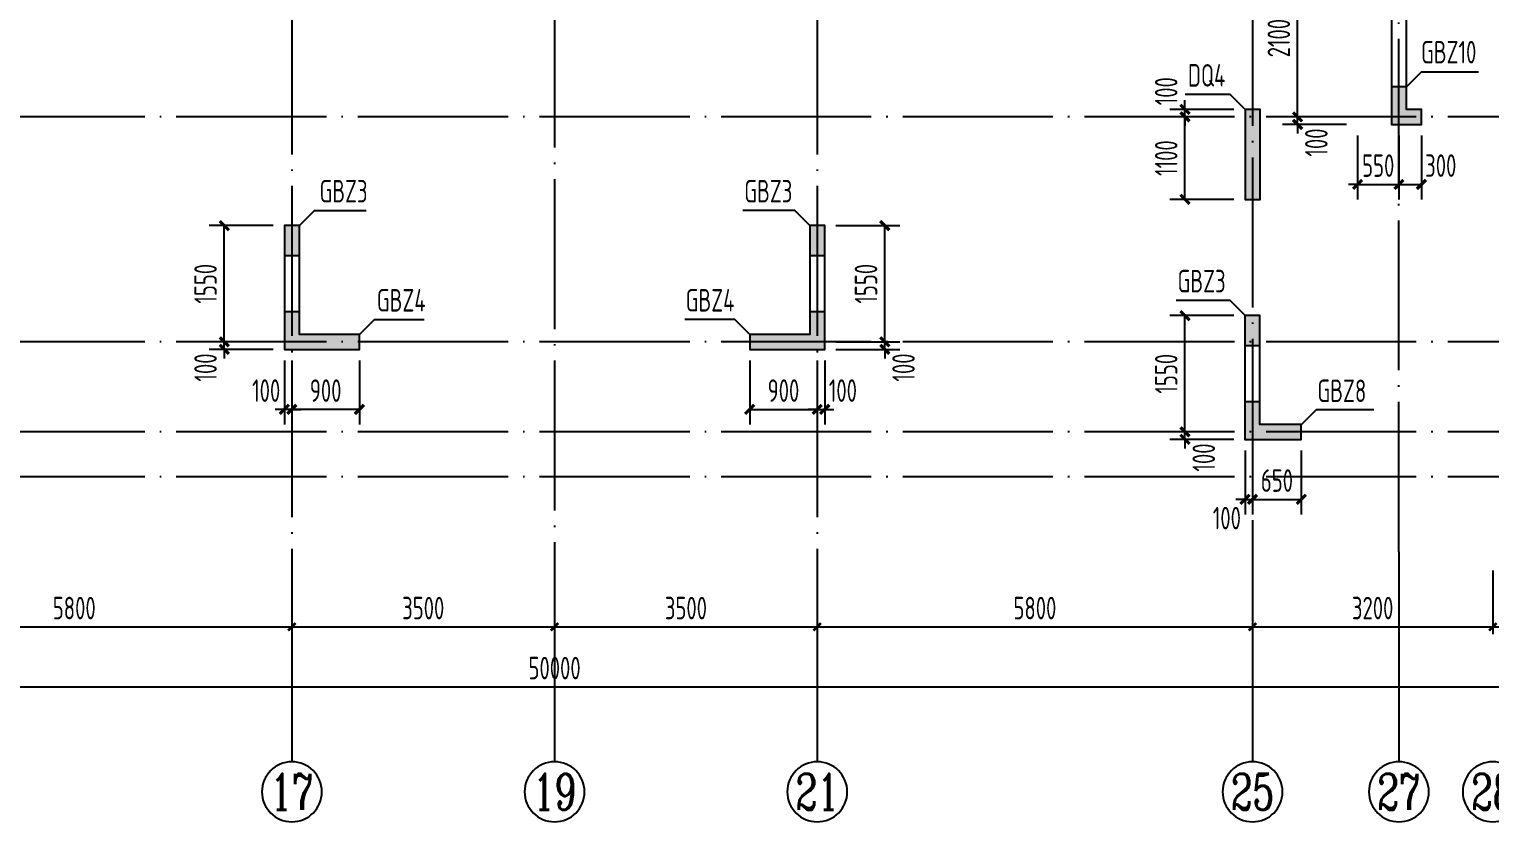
# Model space of a CAD drawing. Extents: x -1712635 to -854203, y -534641 to -21985.
# Drawn here: x -1342996 to -1323535, y -298650 to -288081 of the extents above; entities that cross this region are included whole.
import ezdxf
from ezdxf.enums import TextEntityAlignment as Align

# ---------------------------------------------------------------- set-up
doc = ezdxf.new("R2010")
doc.units = 0
doc.header["$LTSCALE"] = 1000
doc.linetypes.add('DOTE', pattern=[2.42, 2, -0.2, 0.02, -0.2])
doc.layers.get('0').update_dxf_attribs({"linetype": 'CONTINUOUS'})
doc.layers.get('Defpoints').update_dxf_attribs({"linetype": 'CONTINUOUS'})
for name, color, linetype in [('A-AXIS', 1, 'CONTINUOUS'), ('A-DOTE', 10, 'DOTE'), ('AXIS_NUM', 7, 'CONTINUOUS'), ('S-Q墙实线', 6, 'CONTINUOUS'), ('S-Q墙标注', 3, 'CONTINUOUS'), ('S-X详图填充', 252, 'CONTINUOUS'), ('S-X详图实线', 4, 'CONTINUOUS'), ('S-Y一般标注', 3, 'CONTINUOUS'), ('S-Z柱编号', 6, 'CONTINUOUS')]:
    doc.layers.add(name, color=color, linetype=linetype)
doc.styles.add('TSSD_Axis', font='complex.shx', dxfattribs={"width": 0.7, "bigfont": 'hztxt.shx'})
doc.styles.add('TSSD_DIMENSION', font='Tssdeng.shx', dxfattribs={"width": 0.7, "bigfont": 'tssdchn.shx'})
doc.styles.add('TSSD_REIN', font='tssdeng.shx', dxfattribs={"width": 0.7, "height": 300, "bigfont": 'tssdchn.shx'})
doc.styles.add('结构文字', font='zstxt.shx', dxfattribs={"width": 0.7, "bigfont": 'zshz.shx'})
doc.dimstyles.new('STRUCK', dxfattribs={"dimtxt": 400, "dimasz": 121, "dimexe": 200, "dimexo": 150, "dimgap": 115, "dimtad": 1, "dimdec": 0, "dimdsep": 46, "dimtxsty": '结构文字', "dimblk": 'ARCHTICK', "dimcen": 400, "dimclrd": 3, "dimclre": 3, "dimclrt": 7, "dimadec": 0, "dimazin": 0, "dimtfac": 1, "dimtdec": 0, "dimtix": 1, "dimtmove": 2, "dimatfit": 3, "dimldrblk": '_DIMX', "dimfxl": 0, "dimtolj": 1, "dimtzin": 0, "dimarcsym": 0})
doc.dimstyles.new('TSSD_100_100', dxfattribs={"dimtxt": 300, "dimasz": 100, "dimexe": 100, "dimexo": 250, "dimgap": 100, "dimtad": 1, "dimdec": 0, "dimzin": 0, "dimdsep": 46, "dimtxsty": 'TSSD_DIMENSION', "dimblk": 'ARCHTICK', "dimcen": 0, "dimdle": 100, "dimclrt": 7, "dimadec": 0, "dimazin": 0, "dimtfac": 1, "dimtdec": 0, "dimtix": 1, "dimtmove": 2, "dimatfit": 3, "dimldrblk": 'ARCHTICK', "dimfxl": 0, "dimtolj": 1, "dimtzin": 0, "dimarcsym": 0})

# ---------------------------------------------------------------- blocks, each defined once
blk = doc.blocks.new('_ArchTick')
at = {"color": 0, "const_width": 0.35}
blk.add_lwpolyline([(-0.5, -0.5), (0.5, 0.5)], dxfattribs=at)
blk = doc.blocks.new('*D156')
at = {"layer": 'Defpoints', "color": 0}
for p in [(20300, 3600), (26100, 3600), (26100, 2600)]:
    blk.add_point(p, dxfattribs=at)
at = {"layer": 'S-Y一般标注', "color": 0, "lineweight": -2}
for p, q in [((20300, 3350), (20300, 2500)), ((26100, 3350), (26100, 2500)), ((20200, 2600), (26200, 2600))]:
    blk.add_line(p, q, dxfattribs=at)
at = {"layer": 'S-Y一般标注', "color": 0, "lineweight": -2, "xscale": 100, "yscale": 100, "zscale": 100, "rotation": 180}
blk.add_blockref('_ArchTick', (20300, 2600), dxfattribs=at)
at = {"layer": 'S-Y一般标注', "color": 0, "lineweight": -2, "xscale": 100, "yscale": 100, "zscale": 100}
blk.add_blockref('_ArchTick', (26100, 2600), dxfattribs=at)
at = {"layer": 'S-Y一般标注', "color": 7, "insert": (23200, 2850), "char_height": 300, "attachment_point": 5, "style": 'TSSD_DIMENSION'}
blk.add_mtext('\\A1;5800', dxfattribs=at)
blk = doc.blocks.new('ts_axno')
at = {"color": 0, "linetype": 'ByBlock', "lineweight": -2}
blk.add_circle((0, 0), 0.5, dxfattribs=at)
at = {"color": 0, "linetype": 'ByBlock', "lineweight": -2, "style": 'TSSD_Axis', "width": 0.7}
blk.add_attdef('A', text='', height=0.6, dxfattribs=at).set_placement((0, 0), align=Align.MIDDLE_CENTER)
blk = doc.blocks.new('*D157')
at = {"layer": 'Defpoints', "color": 0}
for p in [(26100, 3600), (29600, 3600), (29600, 2600)]:
    blk.add_point(p, dxfattribs=at)
at = {"layer": 'S-Y一般标注', "color": 0, "lineweight": -2}
for p, q in [((26100, 3350), (26100, 2500)), ((29600, 3350), (29600, 2500)), ((26000, 2600), (29700, 2600))]:
    blk.add_line(p, q, dxfattribs=at)
at = {"layer": 'S-Y一般标注', "color": 0, "lineweight": -2, "xscale": 100, "yscale": 100, "zscale": 100, "rotation": 180}
blk.add_blockref('_ArchTick', (26100, 2600), dxfattribs=at)
at = {"layer": 'S-Y一般标注', "color": 0, "lineweight": -2, "xscale": 100, "yscale": 100, "zscale": 100}
blk.add_blockref('_ArchTick', (29600, 2600), dxfattribs=at)
at = {"layer": 'S-Y一般标注', "color": 7, "insert": (27850, 2850), "char_height": 300, "attachment_point": 5, "style": 'TSSD_DIMENSION'}
blk.add_mtext('\\A1;3500', dxfattribs=at)
blk = doc.blocks.new('*D158')
at = {"layer": 'Defpoints', "color": 0}
for p in [(33100, 3600), (38900, 3600), (38900, 2600)]:
    blk.add_point(p, dxfattribs=at)
at = {"layer": 'S-Y一般标注', "color": 0, "lineweight": -2}
for p, q in [((33100, 3350), (33100, 2500)), ((38900, 3350), (38900, 2500)), ((33000, 2600), (39000, 2600))]:
    blk.add_line(p, q, dxfattribs=at)
at = {"layer": 'S-Y一般标注', "color": 0, "lineweight": -2, "xscale": 100, "yscale": 100, "zscale": 100, "rotation": 180}
blk.add_blockref('_ArchTick', (33100, 2600), dxfattribs=at)
at = {"layer": 'S-Y一般标注', "color": 0, "lineweight": -2, "xscale": 100, "yscale": 100, "zscale": 100}
blk.add_blockref('_ArchTick', (38900, 2600), dxfattribs=at)
at = {"layer": 'S-Y一般标注', "color": 7, "insert": (36000, 2850), "char_height": 300, "attachment_point": 5, "style": 'TSSD_DIMENSION'}
blk.add_mtext('\\A1;5800', dxfattribs=at)
blk = doc.blocks.new('*D159')
at = {"layer": 'Defpoints', "color": 0}
for p in [(42100, 3600), (45300, 3600), (45300, 2600)]:
    blk.add_point(p, dxfattribs=at)
at = {"layer": 'S-Y一般标注', "color": 0, "lineweight": -2}
for p, q in [((42100, 3350), (42100, 2500)), ((45300, 3350), (45300, 2500)), ((42000, 2600), (45400, 2600))]:
    blk.add_line(p, q, dxfattribs=at)
at = {"layer": 'S-Y一般标注', "color": 0, "lineweight": -2, "xscale": 100, "yscale": 100, "zscale": 100, "rotation": 180}
blk.add_blockref('_ArchTick', (42100, 2600), dxfattribs=at)
at = {"layer": 'S-Y一般标注', "color": 0, "lineweight": -2, "xscale": 100, "yscale": 100, "zscale": 100}
blk.add_blockref('_ArchTick', (45300, 2600), dxfattribs=at)
at = {"layer": 'S-Y一般标注', "color": 7, "insert": (43700, 2850), "char_height": 300, "attachment_point": 5, "style": 'TSSD_DIMENSION'}
blk.add_mtext('\\A1;3200', dxfattribs=at)
blk = doc.blocks.new('*D162')
at = {"layer": 'Defpoints', "color": 0}
for p in [(4600, 3600), (54600, 3600), (54600, 1800)]:
    blk.add_point(p, dxfattribs=at)
at = {"layer": 'S-Y一般标注', "color": 0, "lineweight": -2}
for p, q in [((4600, 3350), (4600, 1700)), ((54600, 3350), (54600, 1700)), ((4500, 1800), (54700, 1800))]:
    blk.add_line(p, q, dxfattribs=at)
at = {"layer": 'S-Y一般标注', "color": 0, "lineweight": -2, "xscale": 100, "yscale": 100, "zscale": 100, "rotation": 180}
blk.add_blockref('_ArchTick', (4600, 1800), dxfattribs=at)
at = {"layer": 'S-Y一般标注', "color": 0, "lineweight": -2, "xscale": 100, "yscale": 100, "zscale": 100}
blk.add_blockref('_ArchTick', (54600, 1800), dxfattribs=at)
at = {"layer": 'S-Y一般标注', "color": 7, "insert": (29600, 2050), "char_height": 300, "attachment_point": 5, "style": 'TSSD_DIMENSION'}
blk.add_mtext('\\A1;50000', dxfattribs=at)
blk = doc.blocks.new('*D165')
at = {"layer": 'Defpoints', "color": 0}
for p in [(29600, 3600), (33100, 3600), (33100, 2600)]:
    blk.add_point(p, dxfattribs=at)
at = {"layer": 'S-Y一般标注', "color": 0, "lineweight": -2}
for p, q in [((29600, 3350), (29600, 2500)), ((33100, 3350), (33100, 2500)), ((29500, 2600), (33200, 2600))]:
    blk.add_line(p, q, dxfattribs=at)
at = {"layer": 'S-Y一般标注', "color": 0, "lineweight": -2, "xscale": 100, "yscale": 100, "zscale": 100, "rotation": 180}
blk.add_blockref('_ArchTick', (29600, 2600), dxfattribs=at)
at = {"layer": 'S-Y一般标注', "color": 0, "lineweight": -2, "xscale": 100, "yscale": 100, "zscale": 100}
blk.add_blockref('_ArchTick', (33100, 2600), dxfattribs=at)
at = {"layer": 'S-Y一般标注', "color": 7, "insert": (31350, 2850), "char_height": 300, "attachment_point": 5, "style": 'TSSD_DIMENSION'}
blk.add_mtext('\\A1;3500', dxfattribs=at)
blk = doc.blocks.new('*D166')
at = {"layer": 'Defpoints', "color": 0}
for p in [(38900, 3600), (42100, 3600), (42100, 2600)]:
    blk.add_point(p, dxfattribs=at)
at = {"layer": 'S-Y一般标注', "color": 0, "lineweight": -2}
for p, q in [((38900, 3350), (38900, 2500)), ((42100, 3350), (42100, 2500)), ((38800, 2600), (42200, 2600))]:
    blk.add_line(p, q, dxfattribs=at)
at = {"layer": 'S-Y一般标注', "color": 0, "lineweight": -2, "xscale": 100, "yscale": 100, "zscale": 100, "rotation": 180}
blk.add_blockref('_ArchTick', (38900, 2600), dxfattribs=at)
at = {"layer": 'S-Y一般标注', "color": 0, "lineweight": -2, "xscale": 100, "yscale": 100, "zscale": 100}
blk.add_blockref('_ArchTick', (42100, 2600), dxfattribs=at)
at = {"layer": 'S-Y一般标注', "color": 7, "insert": (40500, 2850), "char_height": 300, "attachment_point": 5, "style": 'TSSD_DIMENSION'}
blk.add_mtext('\\A1;3200', dxfattribs=at)
blk = doc.blocks.new('*D2153')
at = {"layer": 'Defpoints', "color": 0}
for p in [(-1340396, -292250), (-1339596, -292250), (-1339596, -292350)]:
    blk.add_point(p, dxfattribs=at)
at = {"layer": 'S-Q墙标注', "color": 3, "lineweight": -2}
for p, q in [((-1339746, -292250), (-1340596, -292250)), ((-1340396, -292250), (-1340396, -292129)), ((-1340396, -292350), (-1340396, -292250)), ((-1339746, -292350), (-1340596, -292350)), ((-1340396, -292350), (-1340396, -292471))]:
    blk.add_line(p, q, dxfattribs=at)
at = {"layer": 'S-Q墙标注', "color": 3, "lineweight": -2, "xscale": 121, "yscale": 121, "zscale": 121}
for p, rotation in [((-1340396, -292250), 270), ((-1340396, -292350), 90)]:
    blk.add_blockref('_ArchTick', p, dxfattribs=dict(at, rotation=rotation))
at = {"layer": 'S-Q墙标注', "color": 7, "insert": (-1340646, -292592), "char_height": 300, "attachment_point": 5, "rotation": 90, "style": 'TSSD_REIN'}
blk.add_mtext('\\A1;100', dxfattribs=at)
blk = doc.blocks.new('_DIMX')
blk.add_line((-150, 0), (150, 0))
at = {"const_width": 50}
blk.add_lwpolyline([(-70, -70), (70, 70)], dxfattribs=at)
blk = doc.blocks.new('*D2154')
at = {"layer": 'Defpoints', "color": 0}
for p in [(-1340396, -290700), (-1339596, -290700), (-1339596, -292250)]:
    blk.add_point(p, dxfattribs=at)
at = {"layer": 'S-Q墙标注', "color": 3, "lineweight": -2}
for p, q in [((-1339746, -290700), (-1340596, -290700)), ((-1340396, -292250), (-1340396, -290700)), ((-1339746, -292250), (-1340596, -292250))]:
    blk.add_line(p, q, dxfattribs=at)
at = {"layer": 'S-Q墙标注', "color": 3, "lineweight": -2, "xscale": 121, "yscale": 121, "zscale": 121}
for p, rotation in [((-1340396, -290700), 90), ((-1340396, -292250), 270)]:
    blk.add_blockref('_ArchTick', p, dxfattribs=dict(at, rotation=rotation))
at = {"layer": 'S-Q墙标注', "color": 7, "insert": (-1340646, -291475), "char_height": 300, "attachment_point": 5, "rotation": 90, "style": 'TSSD_REIN'}
blk.add_mtext('\\A1;1550', dxfattribs=at)
blk = doc.blocks.new('*D2155')
at = {"layer": 'Defpoints', "color": 0}
for p in [(-1339496, -292350), (-1338596, -292350), (-1339496, -293150)]:
    blk.add_point(p, dxfattribs=at)
at = {"layer": 'S-Q墙标注', "color": 3, "lineweight": -2}
for p, q in [((-1339496, -292500), (-1339496, -293350)), ((-1338596, -292500), (-1338596, -293350)), ((-1338596, -293150), (-1339496, -293150))]:
    blk.add_line(p, q, dxfattribs=at)
at = {"layer": 'S-Q墙标注', "color": 3, "lineweight": -2, "xscale": 121, "yscale": 121, "zscale": 121, "rotation": 180}
blk.add_blockref('_ArchTick', (-1339496, -293150), dxfattribs=at)
at = {"layer": 'S-Q墙标注', "color": 3, "lineweight": -2, "xscale": 121, "yscale": 121, "zscale": 121}
blk.add_blockref('_ArchTick', (-1338596, -293150), dxfattribs=at)
at = {"layer": 'S-Q墙标注', "color": 7, "insert": (-1339046, -292900), "char_height": 300, "attachment_point": 5, "style": 'TSSD_REIN'}
blk.add_mtext('\\A1;900', dxfattribs=at)
blk = doc.blocks.new('*D2156')
at = {"layer": 'Defpoints', "color": 0}
for p in [(-1339596, -292350), (-1339496, -292350), (-1339596, -293150)]:
    blk.add_point(p, dxfattribs=at)
at = {"layer": 'S-Q墙标注', "color": 3, "lineweight": -2}
for p, q in [((-1339596, -292500), (-1339596, -293350)), ((-1339496, -292500), (-1339496, -293350)), ((-1339596, -293150), (-1339717, -293150)), ((-1339496, -293150), (-1339596, -293150)), ((-1339496, -293150), (-1339375, -293150))]:
    blk.add_line(p, q, dxfattribs=at)
at = {"layer": 'S-Q墙标注', "color": 3, "lineweight": -2, "xscale": 121, "yscale": 121, "zscale": 121}
blk.add_blockref('_ArchTick', (-1339596, -293150), dxfattribs=at)
at = {"layer": 'S-Q墙标注', "color": 3, "lineweight": -2, "xscale": 121, "yscale": 121, "zscale": 121, "rotation": 180}
blk.add_blockref('_ArchTick', (-1339496, -293150), dxfattribs=at)
at = {"layer": 'S-Q墙标注', "color": 7, "insert": (-1339838, -292900), "char_height": 300, "attachment_point": 5, "style": 'TSSD_REIN'}
blk.add_mtext('\\A1;100', dxfattribs=at)
blk = doc.blocks.new('*D2224')
at = {"layer": 'Defpoints', "color": 0}
for p in [(-1332396, -292250), (-1331596, -292250), (-1332396, -292350)]:
    blk.add_point(p, dxfattribs=at)
at = {"layer": 'S-Q墙标注', "color": 3, "lineweight": -2}
for p, q in [((-1332246, -292250), (-1331396, -292250)), ((-1331596, -292250), (-1331596, -292129)), ((-1331596, -292350), (-1331596, -292250)), ((-1332246, -292350), (-1331396, -292350)), ((-1331596, -292350), (-1331596, -292471))]:
    blk.add_line(p, q, dxfattribs=at)
at = {"layer": 'S-Q墙标注', "color": 3, "lineweight": -2, "xscale": 121, "yscale": 121, "zscale": 121}
for p, rotation in [((-1331596, -292250), 270), ((-1331596, -292350), 90)]:
    blk.add_blockref('_ArchTick', p, dxfattribs=dict(at, rotation=rotation))
at = {"layer": 'S-Q墙标注', "color": 7, "insert": (-1331346, -292592), "char_height": 300, "attachment_point": 5, "rotation": 90, "style": 'TSSD_REIN'}
blk.add_mtext('\\A1;100', dxfattribs=at)
blk = doc.blocks.new('*D2225')
at = {"layer": 'Defpoints', "color": 0}
for p in [(-1332396, -290700), (-1331596, -290700), (-1332396, -292250)]:
    blk.add_point(p, dxfattribs=at)
at = {"layer": 'S-Q墙标注', "color": 3, "lineweight": -2}
for p, q in [((-1332246, -290700), (-1331396, -290700)), ((-1331596, -292250), (-1331596, -290700)), ((-1332246, -292250), (-1331396, -292250))]:
    blk.add_line(p, q, dxfattribs=at)
at = {"layer": 'S-Q墙标注', "color": 3, "lineweight": -2, "xscale": 121, "yscale": 121, "zscale": 121}
for p, rotation in [((-1331596, -290700), 90), ((-1331596, -292250), 270)]:
    blk.add_blockref('_ArchTick', p, dxfattribs=dict(at, rotation=rotation))
at = {"layer": 'S-Q墙标注', "color": 7, "insert": (-1331846, -291475), "char_height": 300, "attachment_point": 5, "rotation": 90, "style": 'TSSD_REIN'}
blk.add_mtext('\\A1;1550', dxfattribs=at)
blk = doc.blocks.new('*D2226')
at = {"layer": 'Defpoints', "color": 0}
for p in [(-1333396, -292350), (-1332496, -292350), (-1332496, -293150)]:
    blk.add_point(p, dxfattribs=at)
at = {"layer": 'S-Q墙标注', "color": 3, "lineweight": -2}
for p, q in [((-1333396, -292500), (-1333396, -293350)), ((-1332496, -292500), (-1332496, -293350)), ((-1333396, -293150), (-1332496, -293150))]:
    blk.add_line(p, q, dxfattribs=at)
at = {"layer": 'S-Q墙标注', "color": 3, "lineweight": -2, "xscale": 121, "yscale": 121, "zscale": 121, "rotation": 180}
blk.add_blockref('_ArchTick', (-1333396, -293150), dxfattribs=at)
at = {"layer": 'S-Q墙标注', "color": 3, "lineweight": -2, "xscale": 121, "yscale": 121, "zscale": 121}
blk.add_blockref('_ArchTick', (-1332496, -293150), dxfattribs=at)
at = {"layer": 'S-Q墙标注', "color": 7, "insert": (-1332946, -292900), "char_height": 300, "attachment_point": 5, "style": 'TSSD_REIN'}
blk.add_mtext('\\A1;900', dxfattribs=at)
blk = doc.blocks.new('*D2227')
at = {"layer": 'Defpoints', "color": 0}
for p in [(-1332496, -292350), (-1332396, -292350), (-1332396, -293150)]:
    blk.add_point(p, dxfattribs=at)
at = {"layer": 'S-Q墙标注', "color": 3, "lineweight": -2}
for p, q in [((-1332496, -292500), (-1332496, -293350)), ((-1332396, -292500), (-1332396, -293350)), ((-1332496, -293150), (-1332617, -293150)), ((-1332496, -293150), (-1332396, -293150)), ((-1332396, -293150), (-1332275, -293150))]:
    blk.add_line(p, q, dxfattribs=at)
at = {"layer": 'S-Q墙标注', "color": 3, "lineweight": -2, "xscale": 121, "yscale": 121, "zscale": 121}
blk.add_blockref('_ArchTick', (-1332496, -293150), dxfattribs=at)
at = {"layer": 'S-Q墙标注', "color": 3, "lineweight": -2, "xscale": 121, "yscale": 121, "zscale": 121, "rotation": 180}
blk.add_blockref('_ArchTick', (-1332396, -293150), dxfattribs=at)
at = {"layer": 'S-Q墙标注', "color": 7, "insert": (-1332154, -292900), "char_height": 300, "attachment_point": 5, "style": 'TSSD_REIN'}
blk.add_mtext('\\A1;100', dxfattribs=at)
blk = doc.blocks.new('*D2228')
at = {"layer": 'Defpoints', "color": 0}
for p in [(-1327596, -293450), (-1326796, -293450), (-1326796, -293550)]:
    blk.add_point(p, dxfattribs=at)
at = {"layer": 'S-Q墙标注', "color": 3, "lineweight": -2}
for p, q in [((-1326946, -293450), (-1327796, -293450)), ((-1327596, -293450), (-1327596, -293329)), ((-1327596, -293550), (-1327596, -293450)), ((-1326946, -293550), (-1327796, -293550)), ((-1327596, -293550), (-1327596, -293671))]:
    blk.add_line(p, q, dxfattribs=at)
at = {"layer": 'S-Q墙标注', "color": 3, "lineweight": -2, "xscale": 121, "yscale": 121, "zscale": 121}
for p, rotation in [((-1327596, -293450), 270), ((-1327596, -293550), 90)]:
    blk.add_blockref('_ArchTick', p, dxfattribs=dict(at, rotation=rotation))
at = {"layer": 'S-Q墙标注', "color": 7, "insert": (-1327346, -293792), "char_height": 300, "attachment_point": 5, "rotation": 90, "style": 'TSSD_REIN'}
blk.add_mtext('\\A1;100', dxfattribs=at)
blk = doc.blocks.new('*D2229')
at = {"layer": 'Defpoints', "color": 0}
for p in [(-1327596, -291900), (-1326796, -291900), (-1326796, -293450)]:
    blk.add_point(p, dxfattribs=at)
at = {"layer": 'S-Q墙标注', "color": 3, "lineweight": -2}
for p, q in [((-1326946, -291900), (-1327796, -291900)), ((-1327596, -293450), (-1327596, -291900)), ((-1326946, -293450), (-1327796, -293450))]:
    blk.add_line(p, q, dxfattribs=at)
at = {"layer": 'S-Q墙标注', "color": 3, "lineweight": -2, "xscale": 121, "yscale": 121, "zscale": 121}
for p, rotation in [((-1327596, -291900), 90), ((-1327596, -293450), 270)]:
    blk.add_blockref('_ArchTick', p, dxfattribs=dict(at, rotation=rotation))
at = {"layer": 'S-Q墙标注', "color": 7, "insert": (-1327846, -292675), "char_height": 300, "attachment_point": 5, "rotation": 90, "style": 'TSSD_REIN'}
blk.add_mtext('\\A1;1550', dxfattribs=at)
blk = doc.blocks.new('*D2230')
at = {"layer": 'Defpoints', "color": 0}
for p in [(-1326796, -293550), (-1326696, -293550), (-1326696, -294350)]:
    blk.add_point(p, dxfattribs=at)
at = {"layer": 'S-Q墙标注', "color": 3, "lineweight": -2}
for p, q in [((-1326796, -293700), (-1326796, -294550)), ((-1326696, -293700), (-1326696, -294550)), ((-1326796, -294350), (-1326917, -294350)), ((-1326796, -294350), (-1326696, -294350)), ((-1326696, -294350), (-1326575, -294350))]:
    blk.add_line(p, q, dxfattribs=at)
at = {"layer": 'S-Q墙标注', "color": 3, "lineweight": -2, "xscale": 121, "yscale": 121, "zscale": 121}
blk.add_blockref('_ArchTick', (-1326796, -294350), dxfattribs=at)
at = {"layer": 'S-Q墙标注', "color": 3, "lineweight": -2, "xscale": 121, "yscale": 121, "zscale": 121, "rotation": 180}
blk.add_blockref('_ArchTick', (-1326696, -294350), dxfattribs=at)
at = {"layer": 'S-Q墙标注', "color": 7, "insert": (-1327038, -294600), "char_height": 300, "attachment_point": 5, "style": 'TSSD_REIN'}
blk.add_mtext('\\A1;100', dxfattribs=at)
blk = doc.blocks.new('*D2231')
at = {"layer": 'Defpoints', "color": 0}
for p in [(-1326696, -293550), (-1326046, -293550), (-1326046, -294350)]:
    blk.add_point(p, dxfattribs=at)
at = {"layer": 'S-Q墙标注', "color": 3, "lineweight": -2}
for p, q in [((-1326696, -293700), (-1326696, -294550)), ((-1326046, -293700), (-1326046, -294550)), ((-1326696, -294350), (-1326046, -294350))]:
    blk.add_line(p, q, dxfattribs=at)
at = {"layer": 'S-Q墙标注', "color": 3, "lineweight": -2, "xscale": 121, "yscale": 121, "zscale": 121, "rotation": 180}
blk.add_blockref('_ArchTick', (-1326696, -294350), dxfattribs=at)
at = {"layer": 'S-Q墙标注', "color": 3, "lineweight": -2, "xscale": 121, "yscale": 121, "zscale": 121}
blk.add_blockref('_ArchTick', (-1326046, -294350), dxfattribs=at)
at = {"layer": 'S-Q墙标注', "color": 7, "insert": (-1326371, -294100), "char_height": 300, "attachment_point": 5, "style": 'TSSD_REIN'}
blk.add_mtext('\\A1;650', dxfattribs=at)
blk = doc.blocks.new('*D2252')
at = {"layer": 'Defpoints', "color": 0}
for p in [(-1326096, -289250), (-1325296, -289250), (-1325296, -289350)]:
    blk.add_point(p, dxfattribs=at)
at = {"layer": 'S-Q墙标注', "color": 3, "lineweight": -2}
for p, q in [((-1326096, -289250), (-1326096, -289129)), ((-1325446, -289250), (-1326296, -289250)), ((-1325446, -289350), (-1326296, -289350)), ((-1326096, -289350), (-1326096, -289250)), ((-1326096, -289350), (-1326096, -289471))]:
    blk.add_line(p, q, dxfattribs=at)
at = {"layer": 'S-Q墙标注', "color": 3, "lineweight": -2, "xscale": 121, "yscale": 121, "zscale": 121}
for p, rotation in [((-1326096, -289250), 270), ((-1326096, -289350), 90)]:
    blk.add_blockref('_ArchTick', p, dxfattribs=dict(at, rotation=rotation))
at = {"layer": 'S-Q墙标注', "color": 7, "insert": (-1325846, -289592), "char_height": 300, "attachment_point": 5, "rotation": 90, "style": 'TSSD_REIN'}
blk.add_mtext('\\A1;100', dxfattribs=at)
blk = doc.blocks.new('*D2253')
at = {"layer": 'Defpoints', "color": 0}
for p in [(-1326096, -287150), (-1325296, -287150), (-1325296, -289250)]:
    blk.add_point(p, dxfattribs=at)
at = {"layer": 'S-Q墙标注', "color": 3, "lineweight": -2}
for p, q in [((-1325446, -287150), (-1326296, -287150)), ((-1326096, -289250), (-1326096, -287150)), ((-1325446, -289250), (-1326296, -289250))]:
    blk.add_line(p, q, dxfattribs=at)
at = {"layer": 'S-Q墙标注', "color": 3, "lineweight": -2, "xscale": 121, "yscale": 121, "zscale": 121}
for p, rotation in [((-1326096, -287150), 90), ((-1326096, -289250), 270)]:
    blk.add_blockref('_ArchTick', p, dxfattribs=dict(at, rotation=rotation))
at = {"layer": 'S-Q墙标注', "color": 7, "insert": (-1326346, -288200), "char_height": 300, "attachment_point": 5, "rotation": 90, "style": 'TSSD_REIN'}
blk.add_mtext('\\A1;2100', dxfattribs=at)
blk = doc.blocks.new('*D2413')
at = {"layer": 'Defpoints', "color": 0}
for p in [(-1325296, -289350), (-1324746, -289350), (-1324746, -290150)]:
    blk.add_point(p, dxfattribs=at)
at = {"layer": 'S-Q墙标注', "color": 3, "lineweight": -2}
for p, q in [((-1325296, -289500), (-1325296, -290350)), ((-1324746, -289500), (-1324746, -290350)), ((-1325296, -290150), (-1325417, -290150)), ((-1325296, -290150), (-1324746, -290150)), ((-1324746, -290150), (-1324625, -290150))]:
    blk.add_line(p, q, dxfattribs=at)
at = {"layer": 'S-Q墙标注', "color": 3, "lineweight": -2, "xscale": 121, "yscale": 121, "zscale": 121}
blk.add_blockref('_ArchTick', (-1325296, -290150), dxfattribs=at)
at = {"layer": 'S-Q墙标注', "color": 3, "lineweight": -2, "xscale": 121, "yscale": 121, "zscale": 121, "rotation": 180}
blk.add_blockref('_ArchTick', (-1324746, -290150), dxfattribs=at)
at = {"layer": 'S-Q墙标注', "color": 7, "insert": (-1325021, -289900), "char_height": 300, "attachment_point": 5, "style": 'TSSD_REIN'}
blk.add_mtext('\\A1;550', dxfattribs=at)
blk = doc.blocks.new('*D2414')
at = {"layer": 'Defpoints', "color": 0}
for p in [(-1324746, -289350), (-1324446, -289350), (-1324446, -290150)]:
    blk.add_point(p, dxfattribs=at)
at = {"layer": 'S-Q墙标注', "color": 3, "lineweight": -2}
for p, q in [((-1324746, -289500), (-1324746, -290350)), ((-1324446, -289500), (-1324446, -290350)), ((-1324746, -290150), (-1324446, -290150))]:
    blk.add_line(p, q, dxfattribs=at)
at = {"layer": 'S-Q墙标注', "color": 3, "lineweight": -2, "xscale": 121, "yscale": 121, "zscale": 121, "rotation": 180}
blk.add_blockref('_ArchTick', (-1324746, -290150), dxfattribs=at)
at = {"layer": 'S-Q墙标注', "color": 3, "lineweight": -2, "xscale": 121, "yscale": 121, "zscale": 121}
blk.add_blockref('_ArchTick', (-1324446, -290150), dxfattribs=at)
at = {"layer": 'S-Q墙标注', "color": 7, "insert": (-1324188, -289900), "char_height": 300, "attachment_point": 5, "style": 'TSSD_REIN'}
blk.add_mtext('\\A1;300', dxfattribs=at)
blk = doc.blocks.new('*D2546')
at = {"layer": 'Defpoints', "color": 0}
for p in [(-1327596, -289250), (-1326796, -289250), (-1326796, -290350)]:
    blk.add_point(p, dxfattribs=at)
at = {"layer": 'S-Q墙标注', "color": 3, "lineweight": -2}
for p, q in [((-1326946, -289250), (-1327796, -289250)), ((-1327596, -290350), (-1327596, -289250)), ((-1326946, -290350), (-1327796, -290350))]:
    blk.add_line(p, q, dxfattribs=at)
at = {"layer": 'S-Q墙标注', "color": 3, "lineweight": -2, "xscale": 121, "yscale": 121, "zscale": 121}
for p, rotation in [((-1327596, -289250), 90), ((-1327596, -290350), 270)]:
    blk.add_blockref('_ArchTick', p, dxfattribs=dict(at, rotation=rotation))
at = {"layer": 'S-Q墙标注', "color": 7, "insert": (-1327846, -289800), "char_height": 300, "attachment_point": 5, "rotation": 90, "style": 'TSSD_REIN'}
blk.add_mtext('\\A1;1100', dxfattribs=at)
blk = doc.blocks.new('*D2547')
at = {"layer": 'Defpoints', "color": 0}
for p in [(-1327596, -289150), (-1326796, -289150), (-1326796, -289250)]:
    blk.add_point(p, dxfattribs=at)
at = {"layer": 'S-Q墙标注', "color": 3, "lineweight": -2}
for p, q in [((-1326946, -289150), (-1327796, -289150)), ((-1327596, -289150), (-1327596, -289029)), ((-1327596, -289250), (-1327596, -289150)), ((-1326946, -289250), (-1327796, -289250)), ((-1327596, -289250), (-1327596, -289371))]:
    blk.add_line(p, q, dxfattribs=at)
at = {"layer": 'S-Q墙标注', "color": 3, "lineweight": -2, "xscale": 121, "yscale": 121, "zscale": 121}
for p, rotation in [((-1327596, -289150), 270), ((-1327596, -289250), 90)]:
    blk.add_blockref('_ArchTick', p, dxfattribs=dict(at, rotation=rotation))
at = {"layer": 'S-Q墙标注', "color": 7, "insert": (-1327846, -288908), "char_height": 300, "attachment_point": 5, "rotation": 90, "style": 'TSSD_REIN'}
blk.add_mtext('\\A1;100', dxfattribs=at)
blk = doc.blocks.new('20210726.16395156')
at = {"layer": 'A-AXIS'}
for p, q in [((26100, 3600), (26100, 800)), ((29600, 3600), (29600, 800)), ((33100, 3600), (33100, 800)), ((38900, 3600.1), (38900, 800.1)), ((40850, 3600.2), (40850, 800.2))]:
    blk.add_line(p, q, dxfattribs=at)
at = {"layer": 'A-DOTE'}
for p, q in [((29600, 18249.9), (29600, 3600)), ((38900.2, 13700), (38900, 3600)), ((40850, 3600.2), (40850, 11500)), ((26100, 10900), (26100, 3600)), ((33100, 10900), (33100, 3600)), ((55600, 9400), (3600, 9400)), ((55600, 6400), (3600, 6400)), ((55600, 5200), (3600, 5200)), ((55600, 4600), (3600, 4600))]:
    blk.add_line(p, q, dxfattribs=at)
at = {"layer": 'A-AXIS'}
ref = blk.add_blockref('ts_axno', (26100, 400), dxfattribs=dict(at, xscale=-800, yscale=800, zscale=800, rotation=180))
ref.add_attrib('10', '17', dxfattribs={"layer": 'AXIS_NUM', "height": 480, "style": 'TSSD_Axis', "width": 0.7}).set_placement((26100, 400), align=Align.MIDDLE_CENTER)
ref = blk.add_blockref('ts_axno', (29600, 400), dxfattribs=dict(at, xscale=-800, yscale=800, zscale=800, rotation=180))
ref.add_attrib('13', '19', dxfattribs={"layer": 'AXIS_NUM', "height": 480, "style": 'TSSD_Axis', "width": 0.7}).set_placement((29600, 400), align=Align.MIDDLE_CENTER)
ref = blk.add_blockref('ts_axno', (33100, 400), dxfattribs=dict(at, xscale=-800, yscale=800, zscale=800, rotation=180))
ref.add_attrib('13', '21', dxfattribs={"layer": 'AXIS_NUM', "height": 480, "style": 'TSSD_Axis', "width": 0.7}).set_placement((33100, 400), align=Align.MIDDLE_CENTER)
ref = blk.add_blockref('ts_axno', (38900, 400.1), dxfattribs=dict(at, xscale=-800, yscale=800, zscale=800, rotation=180))
ref.add_attrib('17', '25', dxfattribs={"layer": 'AXIS_NUM', "height": 480, "style": 'TSSD_Axis', "width": 0.7}).set_placement((38900, 400.1), align=Align.MIDDLE_CENTER)
ref = blk.add_blockref('ts_axno', (40850, 400.2), dxfattribs=dict(at, xscale=-800, yscale=800, zscale=800, rotation=180))
ref.add_attrib('5', '27', dxfattribs={"layer": 'AXIS_NUM', "height": 480, "style": 'TSSD_Axis', "width": 0.7}).set_placement((40850, 400.2), align=Align.MIDDLE_CENTER)
ref = blk.add_blockref('ts_axno', (42100, 400), dxfattribs=dict(at, xscale=-800, yscale=800, zscale=800, rotation=180))
ref.add_attrib('19', '28', dxfattribs={"layer": 'AXIS_NUM', "height": 480, "style": 'TSSD_Axis', "width": 0.7}).set_placement((42100, 400), align=Align.MIDDLE_CENTER)
at = {"layer": 'S-Y一般标注'}
for base, p1, p2, picture, middle in [((54600, 1800), (4600, 3600), (54600, 3600), '*D162', (29600, 2050)), ((26100, 2600), (20300, 3600), (26100, 3600), '*D156', (23200, 2850)), ((29600, 2600), (26100, 3600), (29600, 3600), '*D157', (27850, 2850)), ((33100, 2600), (29600, 3600), (33100, 3600), '*D165', (31350, 2850)), ((38900, 2600.1), (33100, 3600), (38900, 3600.1), '*D158', (36000, 2850.1)), ((42100, 2600.1), (38900, 3600.1), (42100, 3600.1), '*D166', (40500, 2850.1)), ((45300, 2600.1), (42100, 3600.1), (45300, 3600.1), '*D159', (43700, 2850.1))]:
    dim = blk.add_linear_dim(base=base, p1=p1, p2=p2, dimstyle='TSSD_100_100', dxfattribs=at)
    dim.commit()
    dim.dimension.update_dxf_attribs({"geometry": picture, "text_midpoint": middle})

msp = doc.modelspace()

# ---------------------------------------------------------------- hatches: boundary and pattern name
at = {"layer": 'S-X详图填充'}
h = msp.add_hatch(color=256, dxfattribs=at)
h.dxf.hatch_style = 1
h.paths.add_polyline_path([(-1324645.6, -288849.82), (-1324845.6, -288849.82), (-1324845.6, -289349.82), (-1324445.6, -289349.82), (-1324445.6, -289149.82), (-1324645.6, -289149.82)])
h = msp.add_hatch(color=256, dxfattribs=at)
h.dxf.hatch_style = 1
h.paths.add_polyline_path([(-1326795.59, -290349.82), (-1326595.59, -290349.82), (-1326595.59, -289149.82), (-1326795.59, -289149.82)])
h = msp.add_hatch(color=256, dxfattribs=at)
h.dxf.hatch_style = 1
h.paths.add_polyline_path([(-1339595.61, -291099.82), (-1339395.61, -291099.82), (-1339395.61, -290699.82), (-1339595.61, -290699.82)])
h = msp.add_hatch(color=256, dxfattribs=at)
h.dxf.hatch_style = 1
h.paths.add_polyline_path([(-1332595.59, -291099.82), (-1332395.59, -291099.82), (-1332395.59, -290699.82), (-1332595.59, -290699.82)])
h = msp.add_hatch(color=256, dxfattribs=at)
h.dxf.hatch_style = 1
h.paths.add_polyline_path([(-1339395.61, -291849.82), (-1339595.61, -291849.82), (-1339595.61, -292349.82), (-1338595.61, -292349.82), (-1338595.61, -292149.82), (-1339395.61, -292149.82)])
h = msp.add_hatch(color=256, dxfattribs=at)
h.dxf.hatch_style = 1
h.paths.add_polyline_path([(-1332395.59, -291849.82), (-1332595.59, -291849.82), (-1332595.59, -292149.82), (-1333395.59, -292149.82), (-1333395.59, -292349.82), (-1332395.59, -292349.82)])
h = msp.add_hatch(color=256, dxfattribs=at)
h.dxf.hatch_style = 1
h.paths.add_polyline_path([(-1326798.08, -292299.82), (-1326598.08, -292299.82), (-1326598.08, -291899.82), (-1326798.08, -291899.82)])
h = msp.add_hatch(color=256, dxfattribs=at)
h.dxf.hatch_style = 1
h.paths.add_polyline_path([(-1326598.08, -293049.82), (-1326798.08, -293049.82), (-1326798.08, -293549.82), (-1326048.09, -293549.82), (-1326048.09, -293349.82), (-1326598.08, -293349.82)])

# ---------------------------------------------------------------- linework, layer by layer
at = {"layer": 'S-Q墙实线'}
for points in [[(-1324845.6, -287249.82), (-1324845.6, -289349.82), (-1324445.6, -289349.82), (-1324445.6, -289149.82), (-1324645.6, -289149.82), (-1324645.6, -287049.82), (-1325295.67, -287049.82), (-1325295.67, -287249.82)], [(-1326595.59, -290349.82), (-1326595.59, -289149.82), (-1326795.59, -289149.82), (-1326795.59, -290349.82)], [(-1339595.61, -292349.82), (-1338695.61, -292349.82), (-1338595.61, -292349.82), (-1338595.61, -292149.82), (-1338695.61, -292149.82), (-1339395.61, -292149.82), (-1339395.61, -290699.82), (-1339595.61, -290699.82)], [(-1333295.61, -292149.82), (-1333395.59, -292149.82), (-1333395.59, -292349.82), (-1333295.61, -292349.82), (-1332395.59, -292349.82), (-1332395.59, -290699.82), (-1332595.59, -290699.82), (-1332595.59, -292149.82)], [(-1326798.08, -293549.82), (-1326048.09, -293549.82), (-1326048.09, -293349.82), (-1326598.08, -293349.82), (-1326598.08, -291899.82), (-1326798.08, -291899.82)]]:
    msp.add_lwpolyline(points, close=True, dxfattribs=at)
at = {"layer": 'S-X详图实线'}
for points in [[(-1324645.6, -288849.82), (-1324845.6, -288849.82), (-1324845.6, -289349.82), (-1324445.6, -289349.82), (-1324445.6, -289149.82), (-1324645.6, -289149.82), (-1324645.6, -288849.82)], [(-1326795.59, -290349.82), (-1326595.59, -290349.82), (-1326595.59, -289149.82), (-1326795.59, -289149.82), (-1326795.59, -290349.82)], [(-1339595.61, -291099.82), (-1339395.61, -291099.82), (-1339395.61, -290699.82), (-1339595.61, -290699.82), (-1339595.61, -291099.82)], [(-1332595.59, -291099.82), (-1332395.59, -291099.82), (-1332395.59, -290699.82), (-1332595.59, -290699.82), (-1332595.59, -291099.82)], [(-1339395.61, -291849.82), (-1339595.61, -291849.82), (-1339595.61, -292349.82), (-1338595.61, -292349.82), (-1338595.61, -292149.82), (-1339395.61, -292149.82), (-1339395.61, -291849.82)], [(-1332395.59, -291849.82), (-1332595.59, -291849.82), (-1332595.59, -292149.82), (-1333395.59, -292149.82), (-1333395.59, -292349.82), (-1332395.59, -292349.82), (-1332395.59, -291849.82)], [(-1326798.08, -292299.82), (-1326598.08, -292299.82), (-1326598.08, -291899.82), (-1326798.08, -291899.82), (-1326798.08, -292299.82)], [(-1326598.08, -293049.82), (-1326798.08, -293049.82), (-1326798.08, -293549.82), (-1326048.09, -293549.82), (-1326048.09, -293349.82), (-1326598.08, -293349.82), (-1326598.08, -293049.82)]]:
    msp.add_lwpolyline(points, close=True, dxfattribs=at)
at = {"layer": 'S-Z柱编号', "color": 7}
for points in [[(-1324645.6, -288849.82), (-1324445.6, -288649.82), (-1323684.16, -288649.82)], [(-1326795.36, -289149.82), (-1326995.36, -288949.82), (-1327592.87, -288949.82)], [(-1339395.61, -290699.82), (-1339195.61, -290499.82), (-1338504.8, -290499.82)], [(-1332595.59, -290699.82), (-1332795.59, -290499.82), (-1333486.41, -290499.82)], [(-1326795.57, -291899.82), (-1326995.57, -291699.82), (-1327714.77, -291699.82)], [(-1338595.61, -292149.82), (-1338395.61, -291949.82), (-1337731.92, -291949.82)], [(-1333395.59, -292149.82), (-1333595.59, -291949.82), (-1334259.28, -291949.82)], [(-1326045.58, -293349.82), (-1325845.58, -293149.82), (-1325080.88, -293149.82)]]:
    msp.add_lwpolyline(points, dxfattribs=at)

# ---------------------------------------------------------------- block references
at = {"layer": 'A-DOTE'}
msp.add_blockref('20210726.16395156', (-1365595.6, -298649.86), dxfattribs=at)

# ---------------------------------------------------------------- texts
at = {"layer": 'S-Z柱编号', "color": 7, "style": 'TSSD_REIN', "width": 0.7}
for s, p in [('GBZ10', (-1324450.49, -288627.37)), ('DQ4', (-1327556.41, -288936.12)), ('GBZ3', (-1339127.26, -290481.15)), ('GBZ3', (-1333467.39, -290481.15)), ('GBZ3', (-1327694.58, -291680.32)), ('GBZ4', (-1338363.43, -291935.67)), ('GBZ4', (-1334248.64, -291935.67)), ('GBZ8', (-1325831.12, -293142.77))]:
    msp.add_text(s, height=300, dxfattribs=at).set_placement(p, align=Align.BOTTOM_LEFT)

# ---------------------------------------------------------------- dimensions: what is measured, and where the dimension line sits
at = {"layer": 'S-Q墙标注'}
for base, p1, p2, angle, picture, middle in [((-1326095.67, -287149.82), (-1325295.67, -289249.82), (-1325295.67, -287149.82), 90, '*D2253', (-1326345.67, -288199.82)), ((-1327595.59, -289249.82), (-1326795.59, -290349.82), (-1326795.59, -289249.82), 90, '*D2546', (-1327845.59, -289799.82)), ((-1340395.61, -290699.82), (-1339595.61, -292249.82), (-1339595.61, -290699.82), 90, '*D2154', (-1340645.61, -291474.82)), ((-1331595.59, -290699.82), (-1332395.59, -292249.82), (-1332395.59, -290699.82), 90, '*D2225', (-1331845.59, -291474.82)), ((-1327595.59, -291899.82), (-1326795.59, -293449.82), (-1326795.59, -291899.82), 90, '*D2229', (-1327845.59, -292674.82)), ((-1339495.6, -293149.82), (-1338595.61, -292349.82), (-1339495.6, -292349.82), 180, '*D2155', (-1339045.61, -292899.82))]:
    dim = msp.add_linear_dim(base=base, p1=p1, p2=p2, angle=angle, dimstyle='STRUCK', override={"dimtxt": 300, "dimgap": 100, "dimtxsty": 'TSSD_REIN'}, dxfattribs=at)
    dim.commit()
    dim.dimension.update_dxf_attribs({"geometry": picture, "text_midpoint": middle})
for base, p1, p2, angle, picture, middle in [((-1327595.59, -289149.82), (-1326795.59, -289249.82), (-1326795.59, -289149.82), 90, '*D2547', (-1327845.59, -288907.89)), ((-1326095.67, -289249.82), (-1325295.67, -289349.82), (-1325295.67, -289249.82), 90, '*D2252', (-1325845.67, -289591.74)), ((-1340395.61, -292249.82), (-1339595.61, -292349.82), (-1339595.61, -292249.82), 90, '*D2153', (-1340645.61, -292591.74)), ((-1331595.59, -292249.82), (-1332395.59, -292349.82), (-1332395.59, -292249.82), 90, '*D2224', (-1331345.59, -292591.74)), ((-1339595.61, -293149.82), (-1339495.6, -292349.82), (-1339595.61, -292349.82), 180, '*D2156', (-1339837.54, -292899.82)), ((-1327595.59, -293449.82), (-1326795.59, -293549.82), (-1326795.59, -293449.82), 90, '*D2228', (-1327345.59, -293791.75))]:
    dim = msp.add_linear_dim(base=base, p1=p1, p2=p2, angle=angle, dimstyle='STRUCK', override={"dimtxt": 300, "dimgap": 100, "dimtxsty": 'TSSD_REIN'}, dxfattribs=at)
    dim.commit()
    dim.dimension.update_dxf_attribs({"geometry": picture, "text_midpoint": middle, "dimtype": 160})
for base, p1, p2, picture, middle in [((-1324745.59, -290149.84), (-1325295.66, -289349.84), (-1324745.59, -289349.84), '*D2413', (-1325020.63, -289899.84)), ((-1332495.6, -293149.82), (-1333395.59, -292349.82), (-1332495.6, -292349.82), '*D2226', (-1332945.6, -292899.82)), ((-1326045.6, -294349.82), (-1326695.57, -293549.82), (-1326045.6, -293549.82), '*D2231', (-1326370.59, -294099.82))]:
    dim = msp.add_linear_dim(base=base, p1=p1, p2=p2, dimstyle='STRUCK', override={"dimtxt": 300, "dimgap": 100, "dimtxsty": 'TSSD_REIN'}, dxfattribs=at)
    dim.commit()
    dim.dimension.update_dxf_attribs({"geometry": picture, "text_midpoint": middle})
for base, p1, p2, picture, middle in [((-1324445.59, -290149.84), (-1324745.59, -289349.84), (-1324445.59, -289349.84), '*D2414', (-1324187.52, -289899.84)), ((-1332395.59, -293149.82), (-1332495.6, -292349.82), (-1332395.59, -292349.82), '*D2227', (-1332153.67, -292899.82)), ((-1326695.57, -294349.82), (-1326795.59, -293549.82), (-1326695.57, -293549.82), '*D2230', (-1327037.51, -294599.82))]:
    dim = msp.add_linear_dim(base=base, p1=p1, p2=p2, dimstyle='STRUCK', override={"dimtxt": 300, "dimgap": 100, "dimtxsty": 'TSSD_REIN'}, dxfattribs=at)
    dim.commit()
    dim.dimension.update_dxf_attribs({"geometry": picture, "text_midpoint": middle, "dimtype": 160})

doc.saveas('drawing.dxf')
